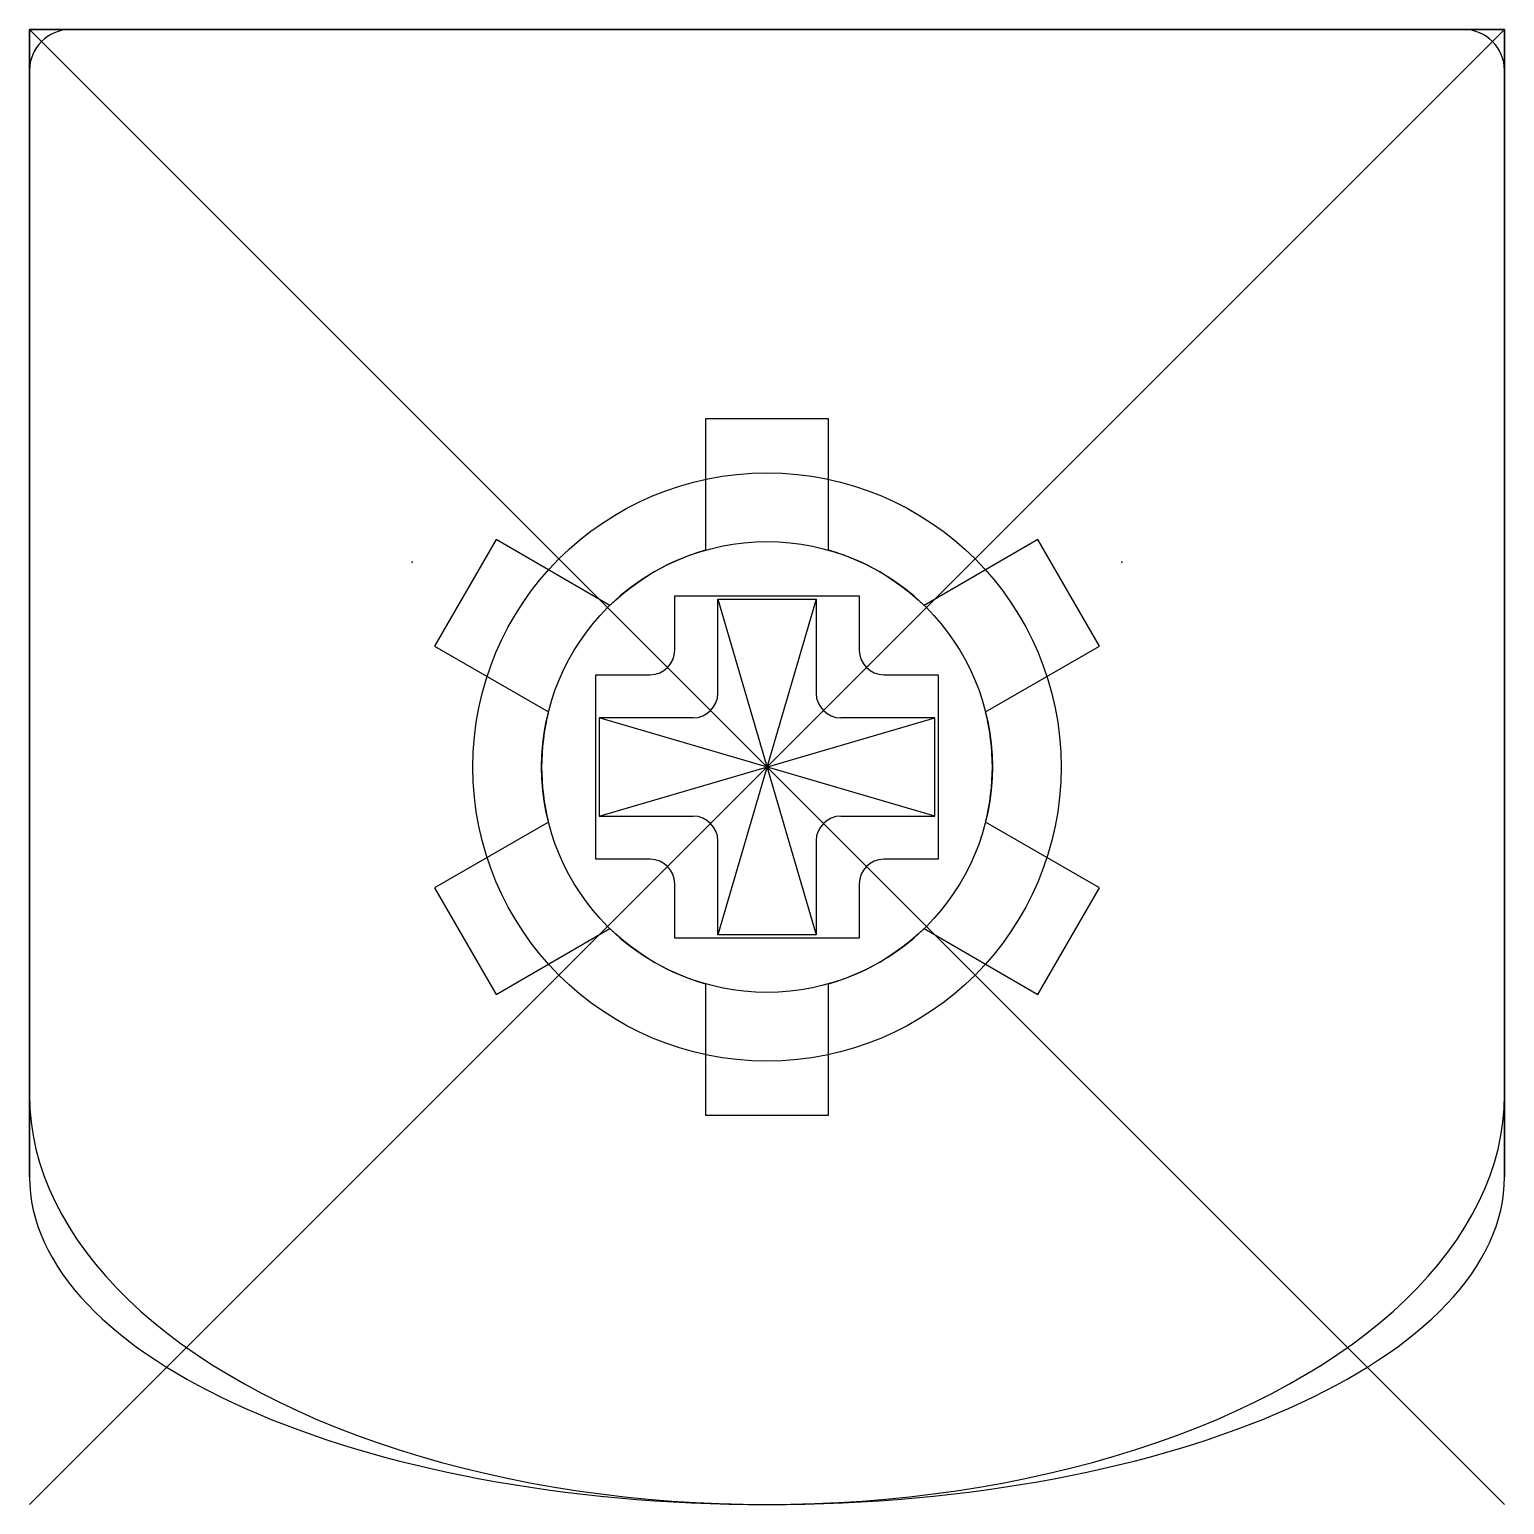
# Model space of a CAD drawing. Header units: millimetres. Extents: x -9 to 9, y -9 to 9.
import ezdxf

# ---------------------------------------------------------------- set-up
doc = ezdxf.new("R2010")
doc.units = ezdxf.units.MM
doc.header["$MEASUREMENT"] = 0
for name, color, linetype in [('ステノ_1uキー v8_Sketch10', 7, 'Continuous'), ('ステノ_1uキー v8_Sketch11', 7, 'Continuous'), ('ステノ_1uキー v8_Sketch4', 7, 'Continuous'), ('ステノ_1uキー v8_Sketch8', 7, 'Continuous'), ('ステノ_1uキー v8_Sketch9', 7, 'Continuous')]:
    doc.layers.add(name, color=color, linetype=linetype)

msp = doc.modelspace()

# ---------------------------------------------------------------- linework, layer by layer
at = {"layer": 'ステノ_1uキー v8_Sketch10'}
for p, q in [((0.75, 4.25, 3.5), (-0.75, 4.25, 3.5)), ((-0.75, 4.25, 3.5), (-0.75, 2.646, 3.5)), ((0.75, 2.646, 3.5), (0.75, 4.25, 3.5)), ((-3.306, 2.775, 3.5), (-4.056, 1.475, 3.5)), ((-1.916, 1.972, 3.5), (-3.306, 2.775, 3.5)), ((3.306, 2.775, 3.5), (1.916, 1.972, 3.5)), ((4.056, 1.475, 3.5), (3.306, 2.775, 3.5)), ((-4.056, 1.475, 3.5), (-2.666, 0.673, 3.5)), ((2.666, 0.673, 3.5), (4.056, 1.475, 3.5)), ((-2.666, -0.673, 3.5), (-4.056, -1.475, 3.5)), ((4.056, -1.475, 3.5), (2.666, -0.673, 3.5)), ((-4.056, -1.475, 3.5), (-3.306, -2.775, 3.5)), ((3.306, -2.775, 3.5), (4.056, -1.475, 3.5)), ((-3.306, -2.775, 3.5), (-1.916, -1.972, 3.5)), ((1.916, -1.972, 3.5), (3.306, -2.775, 3.5)), ((-0.75, -2.646, 3.5), (-0.75, -4.25, 3.5)), ((0.75, -4.25, 3.5), (0.75, -2.646, 3.5)), ((-0.75, -4.25, 3.5), (0.75, -4.25, 3.5))]:
    msp.add_line(p, q, dxfattribs=at)
msp.add_circle((0, 0, 3.5), 2.75, dxfattribs=at)
for start, end in [(105.8266, 134.1734), (45.8266, 74.1734), (165.8266, 194.1734), (345.8266, 14.1734), (225.8266, 254.1734), (285.8266, 314.1734)]:
    msp.add_arc((0, 0, 3.5), 2.75, start, end, dxfattribs=at)
msp.add_point((0, 0, 3.5), dxfattribs=at)
at = {"layer": 'ステノ_1uキー v8_Sketch11'}
for p, q in [((-0.6, 0.9, 8), (-0.6, 2.05, 8)), ((-0.6, 2.05, 8), (0.6, 2.05, 8)), ((0.6, 2.05, 8), (-0.6, -2.05, 8)), ((-0.6, 2.05, 8), (0.6, -2.05, 8)), ((0.6, 2.05, 8), (0.6, 0.9, 8)), ((-2.05, -0.6, 8), (2.05, 0.6, 8)), ((-2.05, 0.6, 8), (-2.05, -0.6, 8)), ((2.05, -0.6, 8), (-2.05, 0.6, 8)), ((-0.9, 0.6, 8), (-2.05, 0.6, 8)), ((2.05, 0.6, 8), (0.9, 0.6, 8)), ((2.05, -0.6, 8), (2.05, 0.6, 8)), ((-2.05, -0.6, 8), (-0.9, -0.6, 8)), ((0.9, -0.6, 8), (2.05, -0.6, 8)), ((-0.6, -2.05, 8), (-0.6, -0.9, 8)), ((0.6, -0.9, 8), (0.6, -2.05, 8)), ((0.6, -2.05, 8), (-0.6, -2.05, 8))]:
    msp.add_line(p, q, dxfattribs=at)
msp.add_circle((0, 0, 8), 2.75, dxfattribs=at)
for centre, start, end in [((-0.9, 0.9, 8), 270, 0), ((0.9, 0.9, 8), 180, 270), ((-0.9, -0.9, 8), 0, 90), ((0.9, -0.9, 8), 90, 180)]:
    msp.add_arc(centre, 0.3, start, end, dxfattribs=at)
msp.add_point((0, 0, 8), dxfattribs=at)
msp.add_point((0, 0, 8), dxfattribs=at)
msp.add_point((0, 0, 8), dxfattribs=at)
at = {"layer": 'ステノ_1uキー v8_Sketch4'}
for p, q in [((9, -9, 3.88), (-9, 9, 3.88)), ((-9, -9, 3.88), (9, 9, 3.88)), ((8.5, 9, 3.88), (-8.5, 9, 3.88)), ((-9, 8.5, 3.88), (-9, -4, 3.88)), ((9, -4, 3.88), (9, 8.5, 3.88)), ((-1.125, 2.09, 3.88), (1.125, 2.09, 3.88)), ((-1.125, 1.425, 3.88), (-1.125, 2.09, 3.88)), ((1.125, 2.09, 3.88), (1.125, 1.425, 3.88)), ((-2.09, -1.125, 3.88), (-2.09, 1.125, 3.88)), ((-2.09, 1.125, 3.88), (-1.425, 1.125, 3.88)), ((1.425, 1.125, 3.88), (2.09, 1.125, 3.88)), ((2.09, 1.125, 3.88), (2.09, -1.125, 3.88)), ((-1.425, -1.125, 3.88), (-2.09, -1.125, 3.88)), ((2.09, -1.125, 3.88), (1.425, -1.125, 3.88)), ((-1.125, -2.09, 3.88), (-1.125, -1.425, 3.88)), ((1.125, -1.425, 3.88), (1.125, -2.09, 3.88)), ((1.125, -2.09, 3.88), (-1.125, -2.09, 3.88))]:
    msp.add_line(p, q, dxfattribs=at)
msp.add_circle((0, 0, 3.88), 3.59, dxfattribs=at)
for centre, radius, start, end in [((-8.5, 8.5, 3.88), 0.5, 90, 180), ((8.5, 8.5, 3.88), 0.5, 0, 90), ((-1.425, 1.425, 3.88), 0.3, 270, 0), ((1.425, 1.425, 3.88), 0.3, 180, 270), ((-1.425, -1.425, 3.88), 0.3, 0, 90), ((1.425, -1.425, 3.88), 0.3, 90, 180)]:
    msp.add_arc(centre, radius, start, end, dxfattribs=at)
msp.add_ellipse((0, -4, 3.88), major_axis=(-9, 0), ratio=0.555556, start_param=0, end_param=3.141593, dxfattribs=at)
msp.add_point((0, 0, 3.88), dxfattribs=at)
msp.add_point((0, 0, 3.88), dxfattribs=at)
at = {"layer": 'ステノ_1uキー v8_Sketch8'}
for p, q in [((-9, -9), (9, 9)), ((9, -9), (-9, 9)), ((-9, -5), (-9, 9)), ((-9, 9), (9, 9)), ((9, 9), (9, -5))]:
    msp.add_line(p, q, dxfattribs=at)
msp.add_ellipse((0, -5), major_axis=(9, 0), ratio=0.444444, start_param=3.141593, end_param=6.283185, dxfattribs=at)
msp.add_point((0, 0), dxfattribs=at)
msp.add_point((0, 0), dxfattribs=at)
at = {"layer": 'ステノ_1uキー v8_Sketch9'}
for p, q in [((-9, 9, 2), (-9, -5, 2)), ((9, 9, 2), (-9, 9, 2)), ((9, -5, 2), (9, 9, 2)), ((0.75, 4.25, 2), (-0.75, 4.25, 2)), ((0.75, 4.25, 2), (-0.75, 4.25, 2)), ((-0.75, 4.25, 2), (-0.75, 2.646, 2)), ((-0.75, 4.25, 2), (-0.75, 2.646, 2)), ((0.75, 2.646, 2), (0.75, 4.25, 2)), ((0.75, 2.646, 2), (0.75, 4.25, 2)), ((-3.306, 2.775, 2), (-4.056, 1.475, 2)), ((-3.306, 2.775, 2), (-4.056, 1.475, 2)), ((-1.916, 1.972, 2), (-3.306, 2.775, 2)), ((-1.916, 1.972, 2), (-3.306, 2.775, 2)), ((3.306, 2.775, 2), (1.916, 1.972, 2)), ((3.306, 2.775, 2), (1.916, 1.972, 2)), ((4.056, 1.475, 2), (3.306, 2.775, 2)), ((4.056, 1.475, 2), (3.306, 2.775, 2)), ((-4.056, 1.475, 2), (-2.666, 0.673, 2)), ((-4.056, 1.475, 2), (-2.666, 0.673, 2)), ((2.666, 0.673, 2), (4.056, 1.475, 2)), ((2.666, 0.673, 2), (4.056, 1.475, 2)), ((-2.666, -0.673, 2), (-4.056, -1.475, 2)), ((-2.666, -0.673, 2), (-4.056, -1.475, 2)), ((4.056, -1.475, 2), (2.666, -0.673, 2)), ((4.056, -1.475, 2), (2.666, -0.673, 2)), ((-4.056, -1.475, 2), (-3.306, -2.775, 2)), ((-4.056, -1.475, 2), (-3.306, -2.775, 2)), ((3.306, -2.775, 2), (4.056, -1.475, 2)), ((3.306, -2.775, 2), (4.056, -1.475, 2)), ((-3.306, -2.775, 2), (-1.916, -1.972, 2)), ((-3.306, -2.775, 2), (-1.916, -1.972, 2)), ((1.916, -1.972, 2), (3.306, -2.775, 2)), ((1.916, -1.972, 2), (3.306, -2.775, 2)), ((-0.75, -2.646, 2), (-0.75, -4.25, 2)), ((-0.75, -2.646, 2), (-0.75, -4.25, 2)), ((0.75, -4.25, 2), (0.75, -2.646, 2)), ((0.75, -4.25, 2), (0.75, -2.646, 2)), ((-0.75, -4.25, 2), (0.75, -4.25, 2)), ((-0.75, -4.25, 2), (0.75, -4.25, 2))]:
    msp.add_line(p, q, dxfattribs=at)
for start, end in [(105.8266, 134.1734), (45.8266, 74.1734), (165.8266, 194.1734), (345.8266, 14.1734), (225.8266, 254.1734), (285.8266, 314.1734)]:
    msp.add_arc((0, 0, 2), 2.75, start, end, dxfattribs=at)
msp.add_ellipse((0, -5, 2), major_axis=(9, 0), ratio=0.444444, start_param=3.141593, end_param=6.283185, dxfattribs=at)
for p in [(-4.33, 2.5, 2), (4.33, 2.5, 2), (0, 0, 2), (0, 0, 2), (0, 0, 2), (0, 0, 2), (0, 0, 2), (0, 0, 2), (0, 0, 2), (0, 0, 2), (0, 0, 2), (0, 0, 2), (0, 0, 2), (0, 0, 2), (0, 0, 2), (0, 0, 2)]:
    msp.add_point(p, dxfattribs=at)

doc.saveas('drawing.dxf')
